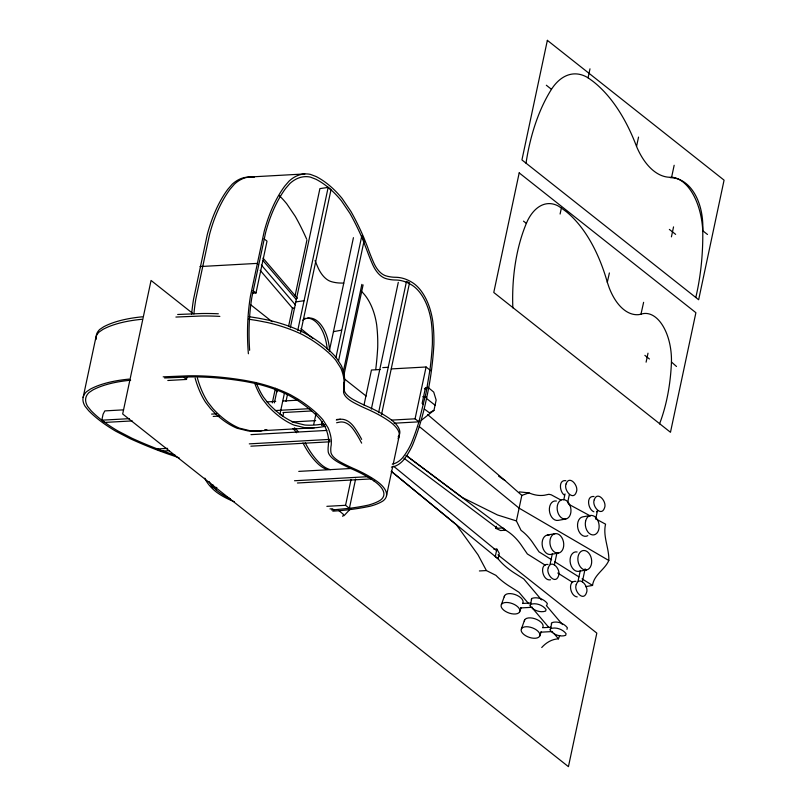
<?xml version="1.0" encoding="UTF-8"?>
<svg xmlns="http://www.w3.org/2000/svg" width="807" height="807" viewBox="0 0 807 807"><rect width="100%" height="100%" fill="white"/><g stroke="black" fill="none" stroke-linecap="round" stroke-linejoin="round"><path stroke-width="1.21" d="M585.529 586.679L592.54 585.428C593.912 574.695 604.897 569.671 608.811 560.492C609.315 548.316 602.658 536.473 605.563 524.167L595.768 518.881M344.115 382.256L343.56 391.718A33.329 12.216 12 0 0 354.091 402.804A107.714 39.472 12 0 0 366.953 409.008A90.354 33.117 12 0 1 389.065 421.113A53.877 19.751 12 0 1 399.031 432.723A50.185 18.39 12 0 1 398.063 438.726M394.068 423.221L418.904 421.839L426.146 392.384L429.919 370.02L426.086 366.993L391.314 368.92M83.111 397.518L95.821 337.73M132.227 420.911L104.819 422.424L101.813 420.185L103.084 414.203L104.829 410.894L123.532 409.855M167.806 380.49L186.498 379.451L187.012 377.01M252.278 293.173L256.001 292.961L267.016 241.142L264.091 238.822M272.312 402.875L275.409 388.298M288.603 326.26L292.457 308.103L294.737 307.971M295.08 295.755L306.963 239.871M274.36 402.895L277.235 389.347M290.328 327.773L319.905 188.616L328.167 187.395L330.981 189.806L300.648 332.504M284.437 393.12L279.979 414.062L282.864 416.15L283.65 412.468M297.783 330.295L328.167 187.395M286.001 401.392L287.574 394.008M313.721 424.452L316.062 413.466M329.286 351.206L353.426 237.672M322.316 421.658L321.529 425.36L324.989 424.734M335.934 357.592L361.859 235.624L364.098 240.758L338.547 360.951M343.56 370.514L361.869 284.357M343.923 375.063L363.089 284.891M364.018 404.963L371.452 370.02L380.137 369.535M355.615 479.045L349.391 508.329L345.557 505.303L351.005 479.671M371.351 409.109L398.295 282.339M378.584 412.7L406.486 281.431L409.532 282.773L381.469 414.798M386.513 495.659L392.737 466.365M393.261 463.924L399.223 435.861M418.904 421.839L415.07 418.813L426.086 366.993M589.978 68.827L588.071 77.795L592.883 81.275A165.879 91.806 86.8 0 1 636.541 146.45A71.329 39.472 86.8 0 0 671.616 177.227A54.755 30.303 86.8 0 1 702.766 230.741L707.497 234.484M560.108 214.026L561.379 208.045L558.373 206.078A55.844 30.908 86.8 0 0 527.677 220.412L526.366 223.368A132.499 73.326 86.8 0 0 512.848 307.87M545.199 565.152L527.364 553.965L522.109 546.319A56.036 38.746 79.9 0 0 505.636 530.179L500.602 530.552L495.932 528.403L496.386 526.275M493.934 549.274L496.86 549.113L495.266 556.588L498.121 558.837A56.036 28.477 19.9 0 0 515.784 573.878L523.773 578.962L541.517 599.873M551.635 559.765L539.046 551.877L533.79 544.231A54.684 37.818 79.9 0 0 521.04 530.34L516.399 520.918L521.826 495.397L529.009 492.875A54.684 37.818 79.9 0 0 544.19 495.286L548.871 494.298L551.181 494.782L560.966 500.068M530.058 605.109L530.532 604.393C535.808 602.516 542.758 605.018 546.046 609.467L545.643 611.081C540.367 612.947 533.417 610.455 530.128 606.007L531.803 598.411C537.079 596.544 544.029 599.036 547.317 603.485L546.914 605.099M636.541 146.45L638.539 137.089M550.092 564.234L552.361 553.562M563.78 499.846L565.041 493.914M554.389 564.961L556.911 553.098M567.573 502.943L569.338 494.641M550.102 629.369L550.576 628.653C555.852 626.777 562.802 629.278 566.09 633.717L565.687 635.331C560.411 637.207 553.461 634.706 550.172 630.257L551.847 622.671C557.123 620.795 564.073 623.297 567.361 627.745L566.958 629.359M578.044 581.121L580.314 570.438M582.341 581.847L585.115 568.794M595.737 518.8L597.503 510.498M671.616 177.227L674.158 165.274M671.424 236.855L673.542 226.898M646.094 362.161L648.001 353.194M421.234 420.386L433.964 410.36L436.153 400.07L433.732 392.111L427.801 387.158M643.613 302.322L640.97 314.195L638.821 314.629A56.944 31.513 86.8 0 1 609.144 287.635L607.308 282.258L609.386 272.948M501.399 604.493L504.607 595.627M519.557 611.999A9.855 5.013 19.9 0 0 508.107 602.557A9.855 5.013 19.9 0 0 503.77 610.183A9.855 5.013 19.9 0 0 519.557 611.999L521.171 607.57M521.443 628.754L524.651 619.887M539.601 636.259A9.855 5.013 19.9 0 0 528.151 626.817A9.855 5.013 19.9 0 0 523.814 634.433A9.855 5.013 19.9 0 0 539.601 636.259L541.215 631.831M541.729 647.507C546.006 642.715 551.938 639.073 558.484 638.841L559.695 635.523M659.521 423.917L660.701 420.79A133.589 73.931 86.8 0 0 671.454 362.01A43.8 24.24 86.8 0 0 640.97 314.195M342.753 516.44L343.53 514.452L338.708 510.508M344.024 515.693L350.843 508.471M433.964 410.36L429.344 412.75L424.321 408.988M596.534 511.82L597.654 511.053M295.816 301.909L304.068 300.729M333.442 331.677L341.321 330.194M325.13 426.257L323.708 426.57A228.532 126.477 86.8 0 1 304.925 427.771L293.99 425.097A151.191 83.676 86.8 0 1 267.49 405.507L262.598 399.273A70.017 38.746 86.8 0 1 254.931 383.9M550.556 579.779C542.486 581.514 538.773 563.387 548.024 564.456M565.747 519.022A9.855 6.819 79.9 0 1 557.405 505.424A9.855 6.819 79.9 0 1 569.046 503.487A9.855 6.819 79.9 0 1 565.747 519.022L557.96 520.414A9.855 6.819 79.9 0 1 549.396 510.549A9.855 6.819 79.9 0 1 556.396 501.036M590.553 515.461L582.765 516.853A9.855 6.819 79.9 0 0 578.004 528.938A9.855 6.819 79.9 0 0 587.809 535.656M547.358 535.041L555.145 533.649M558.505 553.077A9.855 6.819 79.9 0 1 550.162 539.479A9.855 6.819 79.9 0 1 561.813 537.543A9.855 6.819 79.9 0 1 558.505 553.077L550.717 554.47A9.855 6.819 79.9 0 1 542.153 544.594A9.855 6.819 79.9 0 1 549.163 535.081M586.457 569.954A9.855 6.819 79.9 0 1 578.115 556.356A9.855 6.819 79.9 0 1 589.756 554.419A9.855 6.819 79.9 0 1 586.457 569.954L578.669 571.356A9.855 6.819 79.9 0 1 570.105 561.48A9.855 6.819 79.9 0 1 577.106 551.968M331.657 510.014L349.391 508.329M250.2 176.975L304.834 173.939M199.985 266.562L256.898 263.405L258.321 264.535M177.671 314.488L201.437 313.53A135.495 49.661 12 0 1 218.334 313.792M175.896 317.05L200.903 316.021A135.495 49.661 12 0 1 219.857 316.384M163.185 376.839L188.202 375.82A135.495 49.661 12 0 1 245.479 380.511L255.032 382.387A70.017 25.663 12 0 1 290.55 394.835L297.733 398.951A151.191 55.411 12 0 1 322.911 419.781L328.076 427.821A228.532 83.757 12 0 1 331.374 441.076L331.233 445.04A154.329 56.561 12 0 0 330.85 451.506A33.329 12.216 12 0 0 341.381 462.593A107.714 39.472 12 0 0 354.243 468.806A90.354 33.117 12 0 1 376.355 480.901A53.877 19.751 12 0 1 386.321 492.512A50.185 18.39 12 0 1 382.881 501.026A91.02 33.359 12 0 1 370.443 506.13A209.326 76.715 12 0 1 332.807 511.164M164.588 377.969L189.453 376.95A132.751 48.652 12 0 1 245.57 381.55L254.709 383.335A67.253 24.644 12 0 1 288.805 395.299L295.675 399.233A148.458 54.412 12 0 1 320.399 419.69L325.423 427.518A225.799 82.758 12 0 1 328.681 440.602L328.278 446.079A156.76 57.448 12 0 0 328.167 451.042L328.197 451.648A36.053 13.215 12 0 0 339.545 463.006A110.408 40.461 12 0 0 352.72 469.371A87.65 32.119 12 0 1 374.186 481.113M382.77 367.609L388.228 367.306M424.411 388.722L426.903 388.591L425.511 387.491L422.122 403.439L423.514 404.529M266.976 401.896L275.712 401.412M283.196 400.998L298.156 400.171M422.787 396.721L425.239 396.6L426.671 397.72A209.326 115.845 86.8 0 1 412.498 445.252A91.02 50.377 86.8 0 1 403.177 460.444A50.185 27.781 86.8 0 1 391.415 467.092M101.813 420.185L129.271 418.662M211.616 414.092L216.609 413.82M275.258 410.561L308.94 408.695L311.643 410.965L282.985 412.548M213.209 416.422L219.443 416.069M292.073 421.95L315.658 420.639M336.771 419.469L340.493 419.267M391.476 420.114L415.07 418.813M259.713 430.827L314.357 427.801M250.957 434.64L326.896 430.424M167.624 448.379L156.316 449.015L161.793 451.123L169.319 450.699M249.282 443.86L329.69 439.401L329.902 441.802L250.866 446.18M298.761 471.389L351.247 468.474M213.552 485.239L211.061 485.37L213.078 487.67L216.851 487.468M294.525 480.75L368.012 476.675L371.704 478.884L297.42 483M326.865 506.332L345.557 505.303M329.982 508.904L332.413 508.773L333.795 509.873M495.932 528.403L502.781 527.919M479.398 570.952L486.399 570.559L495.972 575.381A54.684 27.791 19.9 0 0 510.962 587.173L518.951 592.267L528.635 603.666M522.512 603.454L530.905 602.99M520.525 607.943L532.509 607.278M542.556 627.715L550.949 627.251M540.569 632.204L552.553 631.538M519.375 491.897L529.009 492.875M565.838 480.639C558.101 479.56 559.675 492.018 564.315 495.095M594.002 496.497C585.721 495.548 587.96 509.59 593.861 511.769M575.966 581.343C567.23 580.415 570.065 596.262 577.207 596.908M516.399 520.918L497.526 514.987L462.461 497.586L406.214 455.572M568.582 504.183L590.331 515.945M518.78 507.966L608.811 560.492M561.379 208.045L566.443 211.797A140.196 77.593 86.8 0 1 607.308 282.258M554.772 561.743L578.901 576.874M582.049 578.851L592.54 585.428M557.778 573.041L572.466 582.251M498.625 476.18L504.869 480.427L521.826 495.397M406.193 455.481L505.636 530.179L502.761 528.02M403.974 458.215L497.324 528.222M523.501 221.158L526.366 223.368M546.329 85.239L551.463 89.305A69.604 38.524 86.8 0 1 588.323 77.997M669.356 229.41L675.63 234.363M644.874 355.373L649.433 358.984M426.56 398.497L435.074 405.225M253.075 290.641L256.001 292.961M250.503 304.602L272.171 321.741M344.357 378.856L366.106 396.055M192.57 313.298L151.06 280.453L122.674 413.991L568.431 766.65L596.817 633.112L497.98 554.913M183.562 377.131L186.498 379.451M425.249 396.59L426.671 397.72A209.326 115.845 86.8 0 0 433.873 344.68A91.02 50.377 86.8 0 0 432.764 321.226A50.185 27.781 86.8 0 0 426.025 298.943A53.877 29.819 86.8 0 0 412.68 282.763A90.354 50.004 86.8 0 0 395.46 277.275A107.714 59.607 86.8 0 1 386.19 275.933A33.329 18.45 86.8 0 1 373.167 261.478A154.329 85.411 86.8 0 1 367.407 246.69L363.856 237.722A228.532 126.477 86.8 0 0 350.914 211.424L342.158 198.512A151.191 83.676 86.8 0 0 316.152 176.562L310.392 174.373A70.017 38.746 86.8 0 0 289.057 181.121L284.659 186.225A135.495 74.99 86.8 0 0 264.202 231.387L250.452 296.098A135.495 74.99 86.8 0 0 248.385 353.759M419.216 426.489L519.113 508.158M393.534 466.194L496.537 550.606M391.254 471.349L498.121 558.837L499.281 553.36L496.86 549.113M300.961 328.651L312.642 338.264M391.365 471.359L456.449 524.843L478.026 554.833L486.399 570.559M427.589 414.526L504.869 480.427M671.454 362.01L676.498 366.469M274.622 389.014L277.144 391.819M263.032 258.109L297.38 298.277M262.971 260.57L296.199 299.417M261.377 265.059L295.483 304.945M260.147 270.305L292.8 308.496M546.359 605.583L562.499 624.588M532.67 608.428L548.8 627.432M553.642 633.142L558.484 638.841M551.373 623.387L551.443 624.285M531.329 599.127L531.399 600.025M343.56 391.718L344.085 381.277A228.532 83.757 12 0 0 340.776 368.032L335.621 359.983A151.191 55.411 12 0 0 310.443 339.152L303.261 335.046A70.017 25.663 12 0 0 267.742 322.588L258.19 320.722A135.495 49.661 12 0 0 248.435 319.199M524.318 621.148A9.855 5.013 19.9 0 1 535.041 618.787A9.855 5.013 19.9 0 1 542.818 627.392M504.274 596.887A9.855 5.013 19.9 0 1 514.997 594.527A9.855 5.013 19.9 0 1 522.775 603.142M348.664 508.42A206.239 75.586 12 0 0 368.436 505.081A87.943 32.23 12 0 0 380.42 500.158A47.391 17.371 12 0 0 383.648 492.139A51.154 18.753 12 0 0 374.186 481.113M234.333 501.762A50.185 18.39 12 0 1 232.587 501.036A53.877 19.751 12 0 1 213.815 489.92A90.354 33.117 12 0 1 204.837 478.148M179.134 457.862A154.329 56.561 12 0 0 168.3 454.079L158.808 450.639A228.532 83.757 12 0 1 130.381 438.786L115.855 431.261A151.191 55.411 12 0 1 88.528 410.551L85.048 406.234A70.017 25.663 12 0 1 86.5 391.728L90.374 389.105A135.495 49.661 12 0 1 129.07 379.098M130.653 380.208A132.751 48.652 12 0 0 92.755 390.023L89.042 392.525A67.253 24.644 12 0 0 87.65 406.446L90.979 410.581A148.458 54.412 12 0 0 117.822 430.918L131.955 438.241A225.799 82.758 12 0 0 160.038 449.953L173.334 454.674A156.76 57.448 12 0 1 175.341 455.37M216.185 489.869A87.65 32.119 12 0 1 209.033 481.517M230.368 498.817A51.154 18.753 12 0 1 216.185 489.869M95.64 339.565A70.017 25.663 12 0 1 99.211 331.939L103.084 329.317A135.495 49.661 12 0 1 141.78 319.3M248.97 316.707A135.495 49.661 12 0 1 258.714 318.23L268.277 320.097A70.017 25.663 12 0 1 303.795 332.555L310.967 336.66A151.191 55.411 12 0 1 336.146 357.491L341.311 365.541A228.532 83.757 12 0 1 344.67 380.39L344.478 382.76A154.329 56.561 12 0 0 344.085 389.226A33.329 12.216 12 0 0 354.616 400.312A107.714 39.472 12 0 0 367.478 406.516A90.354 33.117 12 0 1 389.589 418.621A53.877 19.751 12 0 1 399.566 430.232A50.185 18.39 12 0 1 399.011 435.548M398.597 436.234A50.185 18.39 12 0 1 398.103 436.9M96.336 338.97A70.017 25.663 12 0 1 99.735 329.448L103.619 326.825A135.495 49.661 12 0 1 142.304 316.808M419.146 421.032A206.239 114.14 86.8 0 1 411.277 443.467A87.943 48.672 86.8 0 1 402.3 458.104A47.391 26.227 86.8 0 1 392.283 464.176M429.798 370.938A206.239 114.14 86.8 0 0 432.36 344.286A87.943 48.672 86.8 0 0 431.291 321.711A47.391 26.227 86.8 0 0 424.926 300.698A51.154 28.316 86.8 0 0 412.256 285.325A87.65 48.511 86.8 0 0 395.541 280.019A110.408 61.1 86.8 0 1 386.039 278.627A36.053 19.953 86.8 0 1 372.541 264.343L371.987 263.042A156.76 86.752 86.8 0 1 367.518 251.885L362.666 239.286A225.799 124.964 86.8 0 0 349.885 213.3L341.361 200.741A148.458 82.163 86.8 0 0 315.83 179.194L310.322 177.086A67.253 37.223 86.8 0 0 289.834 183.572L285.628 188.455A132.751 73.467 86.8 0 0 265.584 232.688L251.905 297.047A132.751 73.467 86.8 0 0 249.635 350.288M361.667 443.134A90.354 50.004 86.8 0 1 360.618 441.207A107.714 59.607 86.8 0 0 353.527 429.617A33.329 18.45 86.8 0 0 338.99 422.263A154.329 85.411 86.8 0 0 336.6 422.767M256.172 382.478A67.253 37.223 86.8 0 0 263.526 397.226L268.217 403.197A148.458 82.163 86.8 0 0 294.242 422.434L304.875 425.037A225.799 124.964 86.8 0 0 323.436 423.846M336.297 420.054A156.76 86.752 86.8 0 1 338.718 419.549L339.586 419.368A36.053 19.953 86.8 0 1 354.404 427.488A110.408 61.1 86.8 0 1 361.667 439.371M330.376 469.654A53.877 29.819 86.8 0 1 320.238 463.662A90.354 50.004 86.8 0 1 305.974 444.233A107.714 59.607 86.8 0 0 305.238 442.861M294.394 427.831A33.329 18.45 86.8 0 1 298.187 431.695M262.063 430.635A228.532 126.477 86.8 0 1 250.291 430.797L239.356 428.134A151.191 83.676 86.8 0 1 212.856 408.534L207.954 402.3A70.017 38.746 86.8 0 1 197.402 378.039M266.744 430.02A228.532 126.477 86.8 0 1 264.403 430.373M193.902 313.953A135.495 74.99 86.8 0 1 195.808 299.125L209.568 234.423A135.495 74.99 86.8 0 1 230.025 189.262L234.423 184.157A70.017 38.746 86.8 0 1 254.366 177.157M279.313 195.617A148.458 82.163 86.8 0 1 286.727 203.768L295.251 216.337A225.799 124.964 86.8 0 1 306.549 238.902M315.053 260.58A156.76 86.752 86.8 0 0 317.343 266.068L317.897 267.379A36.053 19.953 86.8 0 0 331.405 281.663A110.408 61.1 86.8 0 0 340.907 283.045A87.65 48.511 86.8 0 1 343.732 283.207M361.143 291.085A51.154 28.316 86.8 0 1 370.292 303.714A47.391 26.227 86.8 0 1 376.657 324.737A87.943 48.672 86.8 0 1 377.716 347.313A206.239 114.14 86.8 0 1 375.729 369.576M250.695 177.137A70.017 38.746 86.8 0 0 232.144 184.278L227.745 189.383A135.495 74.99 86.8 0 0 207.288 234.544L193.539 299.256A135.495 74.99 86.8 0 0 191.632 314.074M302.766 320.177A34.287 18.975 86.8 0 1 329.629 351.085M303.614 318.694A34.287 18.975 86.8 0 1 305.238 318.271M307.709 318.119A34.287 18.975 86.8 0 1 327.188 348.977M195.133 378.17A70.017 38.746 86.8 0 0 205.684 402.421L210.577 408.665A151.191 83.676 86.8 0 0 237.076 428.255L248.011 430.918A228.532 126.477 86.8 0 0 262.134 430.494M266.794 429.717A228.532 126.477 86.8 0 1 264.464 430.151M292.911 428.608A33.329 18.45 86.8 0 1 296.613 432.764M302.958 442.982A107.714 59.607 86.8 0 1 303.704 444.364A90.354 50.004 86.8 0 0 317.958 463.793A53.877 29.819 86.8 0 0 326.785 469.381M695.795 297.48A167.352 92.613 86.8 0 0 702.766 230.741A54.805 35.649 -83.8 0 0 670.385 177.681M526.023 163.165A165.183 91.413 86.8 0 1 551.463 89.305M548.286 567.724C545.532 573.777 555.398 585.378 558.545 575.845C561.299 569.792 551.433 558.202 548.286 567.724M566.1 483.907C563.347 489.97 573.212 501.561 576.359 492.028C579.113 485.975 569.248 474.385 566.1 483.907M576.228 584.611C573.474 590.663 583.34 602.254 586.487 592.731C589.241 586.679 579.376 575.078 576.228 584.611M594.265 499.765C591.511 505.828 601.376 517.418 604.524 507.885C607.278 501.833 597.412 490.242 594.265 499.765M519.194 172.89L493.773 292.477L670.476 432.28L695.896 312.692L519.194 172.89M547.358 40.35L521.937 159.937L698.65 299.74L724.071 180.153L547.358 40.35M585.569 521.282A9.855 6.819 79.9 0 0 593.912 534.88A9.855 6.819 79.9 0 0 597.21 519.345A9.855 6.819 79.9 0 0 585.569 521.282"/></g></svg>
